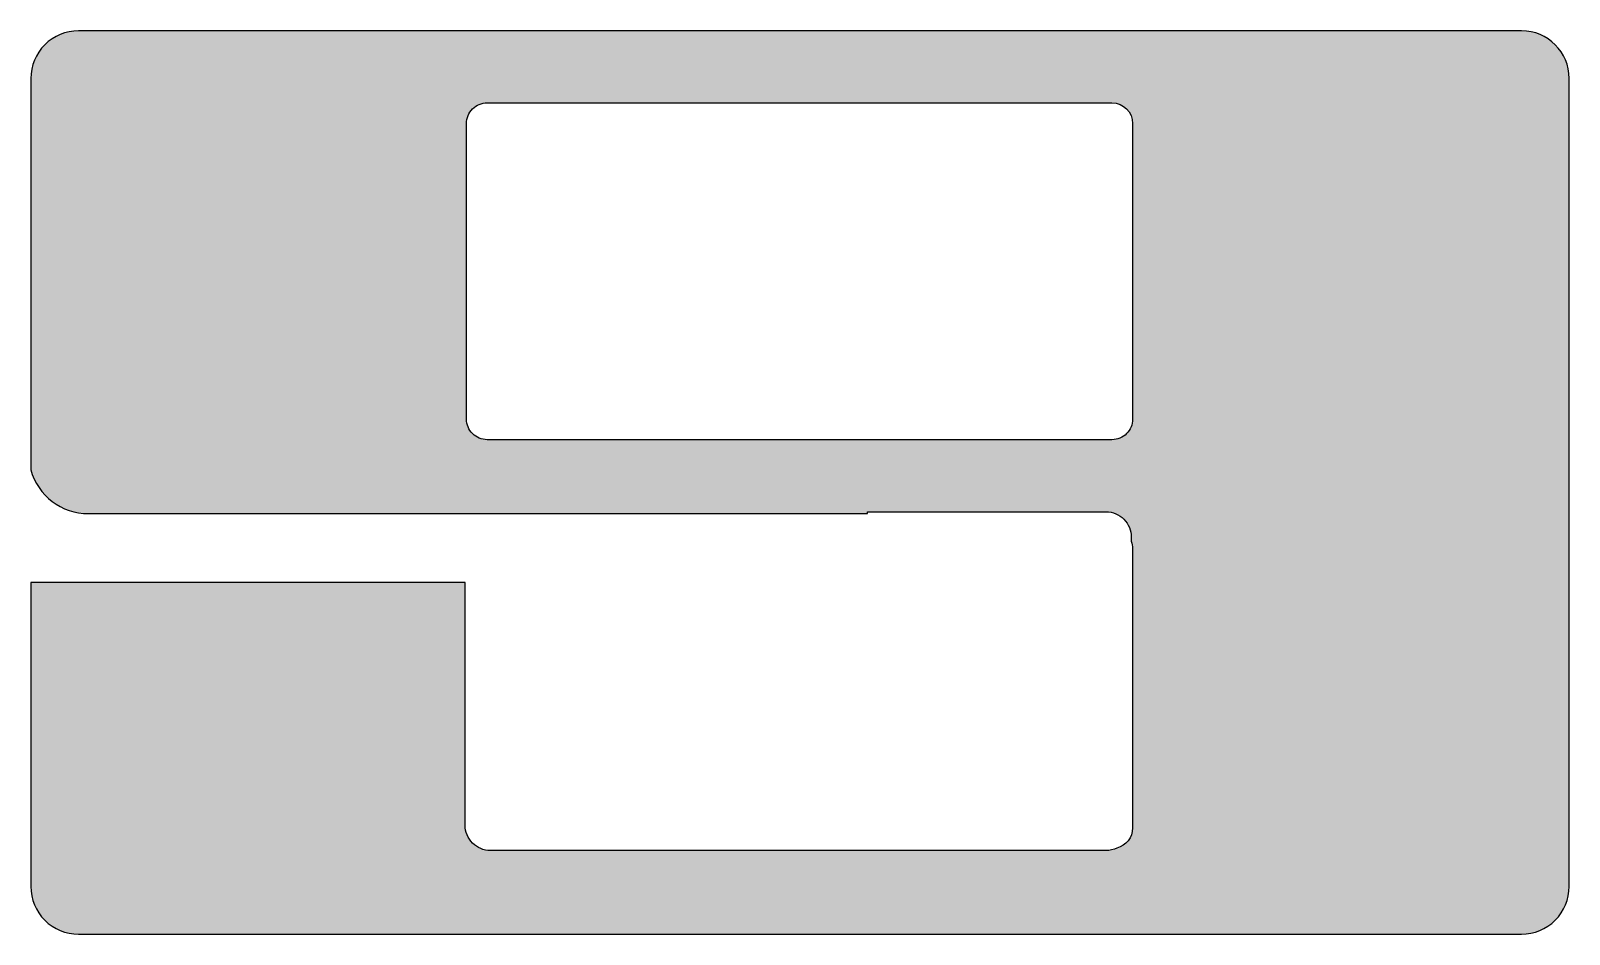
# Model space of a CAD drawing. Extents: x 0 to 6.68, y 0 to 3.92.
import ezdxf

# ---------------------------------------------------------------- set-up
doc = ezdxf.new("R2010")
doc.units = 0
doc.header["$MEASUREMENT"] = 0
doc.layers.get('0').update_dxf_attribs({"linetype": 'CONTINUOUS'})

msp = doc.modelspace()

# ---------------------------------------------------------------- hatches: boundary and pattern name
h = msp.add_hatch(color=7)
h.paths.add_polyline_path([(0.0017, 1.5268), (0.0017, 0.2087, 0.414214), (0.2087, 0.0017), (6.4704, 0.0017, 0.414214), (6.6774, 0.2087), (6.6774, 3.7126, 0.414213), (6.4704, 3.9196), (0.2087, 3.9196, 0.414214), (0.0017, 3.7126), (0.0017, 2.0156, 0.336393), (0.2521, 1.8257), (3.6327, 1.8257), (3.6327, 1.8335), (4.6677, 1.8335, -0.414214), (4.7771, 1.7241), (4.7771, 1.7056, -0.09113), (4.7829, 1.6737), (4.7829, 0.4624, -0.344828), (4.7148, 0.3754, -0.111808), (4.6677, 0.3647), (1.9958, 0.3647, -0.414214), (1.8864, 0.4741), (1.8864, 1.5268)])
h.paths.add_polyline_path([(1.9819, 2.1462, -0.414214), (1.8923, 2.2358), (1.8923, 3.5175, -0.414214), (1.9819, 3.6071), (4.6933, 3.6071, -0.414213), (4.7829, 3.5175), (4.7829, 2.2358, -0.414215), (4.6933, 2.1462)])

# ---------------------------------------------------------------- linework, layer by layer
at = {"color": 7, "linetype": 'CONTINUOUS'}
for points in [[(0.0017, 1.5268), (0.0017, 0.2087, 0.414214), (0.2087, 0.0017), (6.4704, 0.0017, 0.414214), (6.6774, 0.2087), (6.6774, 3.7126, 0.414213), (6.4704, 3.9196), (0.2087, 3.9196, 0.414214), (0.0017, 3.7126), (0.0017, 2.0156, 0.336393), (0.2521, 1.8257), (3.6327, 1.8257), (3.6327, 1.8335), (4.6677, 1.8335, -0.414214), (4.7771, 1.7241), (4.7771, 1.7056, -0.09113), (4.7829, 1.6737), (4.7829, 0.4624, -0.344828), (4.7148, 0.3754, -0.111808), (4.6677, 0.3647), (1.9958, 0.3647, -0.414214), (1.8864, 0.4741), (1.8864, 1.5268)], [(1.9819, 2.1462, -0.414214), (1.8923, 2.2358), (1.8923, 3.5175, -0.414214), (1.9819, 3.6071), (4.6933, 3.6071, -0.414213), (4.7829, 3.5175), (4.7829, 2.2358, -0.414215), (4.6933, 2.1462)]]:
    msp.add_lwpolyline(points, format="xyb", close=True, dxfattribs=at)

doc.saveas('drawing.dxf')
